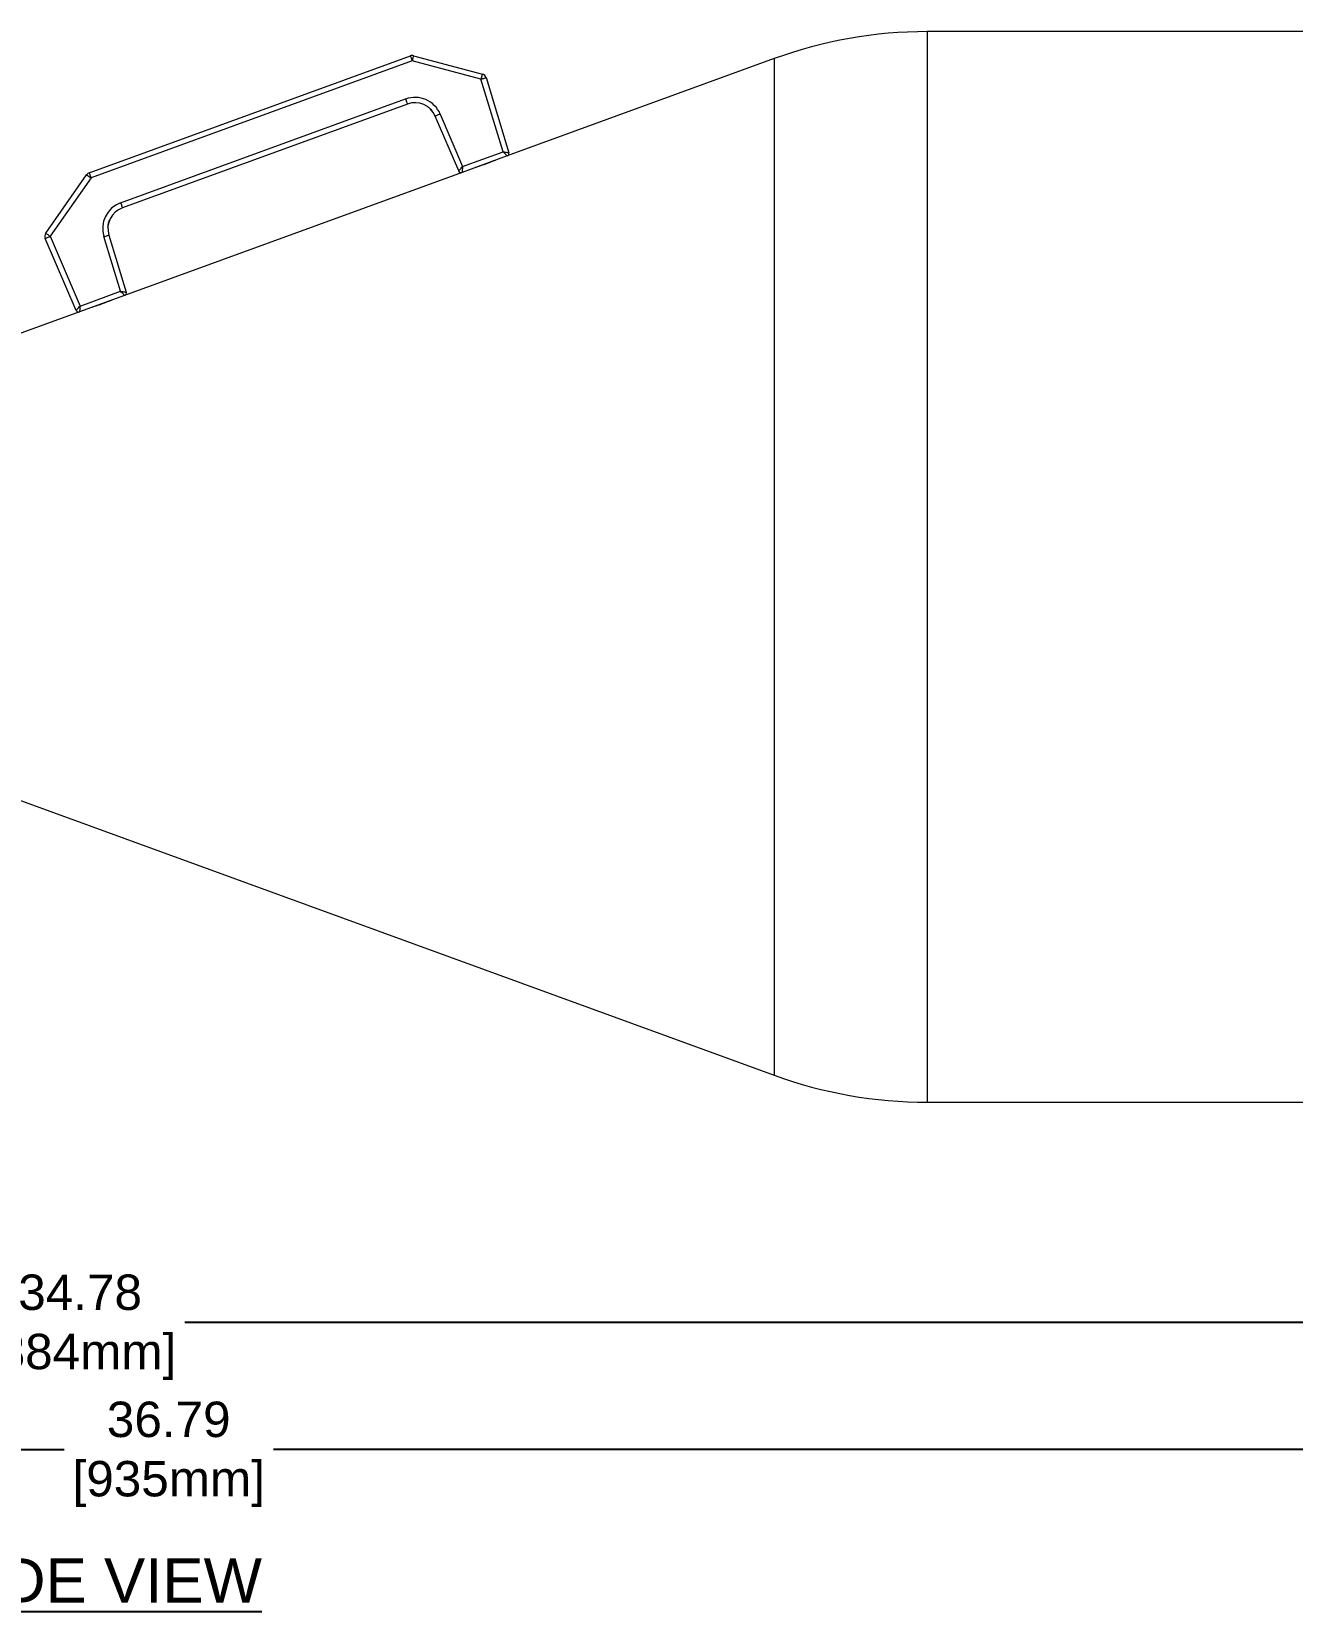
# Model space of a CAD drawing. Header units: inches. Extents: x 1 to 63.1, y 0.7 to 40.3.
# Drawn here: x 21.42 to 35.66, y 0.68 to 18.53 of the extents above; entities that cross this region are included whole.
import ezdxf
from ezdxf.enums import TextEntityAlignment as Align

# ---------------------------------------------------------------- set-up
doc = ezdxf.new("R2010")
doc.units = ezdxf.units.IN
doc.header["$MEASUREMENT"] = 0
doc.linetypes.add('SLD-Solid', pattern=[0])
doc.layers.add('DIM', color=1, linetype='Continuous')
doc.layers.add('OBJECT', color=7, linetype='Continuous')
doc.styles.add('Arial', font='arial.ttf')
doc.dimstyles.new('ANSI & Metric .40 Stacked', dxfattribs={"dimscale": 2.666667, "dimtxt": 0.4, "dimasz": 0.5, "dimexe": 0.4, "dimexo": 0.4, "dimgap": 0.133333, "dimtad": 0, "dimtih": 1, "dimtoh": 1, "dimzin": 4, "dimdsep": 46, "dimtxsty": 'Arial', "dimcen": 0.2, "dimadec": 0, "dimazin": 0, "dimtfac": 0.75, "dimtofl": 0, "dimtmove": 0, "dimatfit": 3, "dimfxl": 1, "dimtolj": 1, "dimtzin": 0, "dimarcsym": 0})

# ---------------------------------------------------------------- blocks, each defined once
blk = doc.blocks.new('*D7')
at = {"layer": 'Defpoints', "color": 0, "transparency": 16777216}
for p in [(4.574, 12.479), (39.357, 5.483), (39.357, 3.943)]:
    blk.add_point(p, dxfattribs=at)
at = {"layer": 'DIM', "color": 0, "lineweight": -2, "transparency": 16777216}
for p, q in [((4.574, 12.079), (4.574, 3.543)), ((39.357, 5.083), (39.357, 3.543)), ((5.074, 3.943), (20.783, 3.943)), ((38.857, 3.943), (23.149, 3.943))]:
    blk.add_line(p, q, dxfattribs=at)
at = {"layer": 'DIM', "color": 0, "transparency": 16777216}
for points in [[(5.074, 4.027), (5.074, 3.86), (4.574, 3.943)], [(38.857, 4.027), (38.857, 3.86), (39.357, 3.943)]]:
    blk.add_solid(points, dxfattribs=at)
at = {"layer": 'DIM', "color": 0, "transparency": 16777216, "char_height": 0.4, "attachment_point": 5, "style": 'Arial'}
for s, insert in [('\\A1;34.78', (21.966, 4.281)), ('\\A1;[884mm]', (21.966, 3.554))]:
    blk.add_mtext(s, dxfattribs=dict(at, insert=insert))
blk = doc.blocks.new('*D8')
at = {"layer": 'Defpoints', "color": 0, "transparency": 16777216}
for p in [(4.574, 12.479), (41.36, 5.483), (41.36, 2.507)]:
    blk.add_point(p, dxfattribs=at)
at = {"layer": 'DIM', "color": 0, "lineweight": -2, "transparency": 16777216}
for p, q in [((4.574, 12.079), (4.574, 2.107)), ((41.36, 5.083), (41.36, 2.107)), ((5.074, 2.507), (21.784, 2.507)), ((40.86, 2.507), (24.15, 2.507))]:
    blk.add_line(p, q, dxfattribs=at)
at = {"layer": 'DIM', "color": 0, "transparency": 16777216}
for points in [[(5.074, 2.59), (5.074, 2.424), (4.574, 2.507)], [(40.86, 2.59), (40.86, 2.424), (41.36, 2.507)]]:
    blk.add_solid(points, dxfattribs=at)
at = {"layer": 'DIM', "color": 0, "transparency": 16777216, "char_height": 0.4, "attachment_point": 5, "style": 'Arial'}
for s, insert in [('\\A1;36.79', (22.967, 2.845)), ('\\A1;[935mm]', (22.967, 2.117))]:
    blk.add_mtext(s, dxfattribs=dict(at, insert=insert))

msp = doc.modelspace()

# ---------------------------------------------------------------- linework, layer by layer
at = {"layer": 'OBJECT', "linetype": 'SLD-Solid', "lineweight": 15}
for p, q in [((37.588, 18.526), (31.536, 18.526)), ((31.536, 18.526), (31.536, 6.43)), ((22.068, 16.93), (25.697, 18.253)), ((25.733, 18.254), (26.511, 18.046)), ((29.808, 18.221), (26.791, 17.121)), ((29.808, 18.221), (29.808, 6.735)), ((25.717, 18.196), (22.089, 16.874)), ((26.495, 17.988), (25.717, 18.196)), ((26.744, 17.168), (26.495, 17.988)), ((26.553, 18.006), (26.81, 17.158)), ((22.424, 16.591), (25.643, 17.765)), ((25.663, 17.708), (22.444, 16.535)), ((26.243, 16.952), (25.979, 17.571)), ((26.034, 17.595), (26.287, 17.001)), ((26.287, 17.001), (26.744, 17.168)), ((26.791, 17.121), (26.281, 16.935)), ((26.451, 16.997), (26.451, 16.997)), ((26.63, 17.062), (26.629, 17.062)), ((21.578, 16.248), (22.04, 16.908)), ((22.089, 16.874), (21.627, 16.214)), ((26.281, 16.935), (22.469, 15.546)), ((21.921, 15.376), (21.572, 16.19)), ((21.627, 16.214), (21.965, 15.426)), ((22.422, 15.592), (22.234, 16.21)), ((22.291, 16.227), (22.488, 15.583)), ((22.469, 15.546), (21.959, 15.36)), ((21.965, 15.426), (22.422, 15.592)), ((21.959, 15.36), (21.267, 15.107)), ((22.121, 15.419), (22.121, 15.418)), ((22.299, 15.483), (22.299, 15.484)), ((21.262, 9.851), (29.808, 6.735)), ((31.536, 6.43), (37.588, 6.43))]:
    msp.add_line(p, q, dxfattribs=at)
at = {"layer": 'OBJECT', "linetype": 'SLD-Solid', "lineweight": 15, "flags": 128}
for points in [[(25.697, 18.253), (25.697, 18.252), (25.698, 18.249), (25.7, 18.243), (25.703, 18.236), (25.706, 18.228), (25.709, 18.218), (25.713, 18.207), (25.717, 18.196)], [(25.733, 18.254), (25.733, 18.253), (25.732, 18.25), (25.73, 18.245), (25.728, 18.237), (25.726, 18.229), (25.723, 18.219), (25.72, 18.208), (25.717, 18.196)], [(26.511, 18.046), (26.511, 18.045), (26.51, 18.042), (26.508, 18.037), (26.506, 18.029), (26.504, 18.021), (26.501, 18.011), (26.498, 18), (26.495, 17.988)], [(26.495, 17.988), (26.507, 17.992), (26.517, 17.995), (26.527, 17.998), (26.536, 18.001), (26.543, 18.003), (26.548, 18.004), (26.552, 18.005), (26.553, 18.006)], [(25.643, 17.765), (25.647, 17.754), (25.65, 17.743), (25.654, 17.733), (25.657, 17.725), (25.66, 17.718), (25.662, 17.713), (25.663, 17.709), (25.663, 17.708)], [(26.034, 17.595), (26.023, 17.59), (26.013, 17.586), (26.003, 17.582), (25.995, 17.578), (25.988, 17.575), (25.983, 17.573), (25.98, 17.572), (25.979, 17.571)], [(26.791, 17.121), (26.79, 17.122), (26.788, 17.124), (26.785, 17.127), (26.78, 17.132), (26.774, 17.138), (26.767, 17.145), (26.76, 17.152), (26.752, 17.16), (26.744, 17.168)], [(26.744, 17.168), (26.755, 17.166), (26.766, 17.164), (26.777, 17.163), (26.786, 17.162), (26.794, 17.16), (26.801, 17.159), (26.806, 17.159), (26.809, 17.158), (26.81, 17.158)], [(26.243, 16.952), (26.244, 16.952), (26.246, 16.955), (26.249, 16.958), (26.253, 16.963), (26.259, 16.969), (26.265, 16.976), (26.272, 16.984), (26.279, 16.993), (26.287, 17.001)], [(26.287, 17.001), (26.286, 16.99), (26.285, 16.979), (26.284, 16.968), (26.283, 16.959), (26.282, 16.951), (26.282, 16.944), (26.281, 16.939), (26.281, 16.936), (26.281, 16.935)], [(22.04, 16.908), (22.041, 16.907), (22.043, 16.905), (22.048, 16.902), (22.054, 16.898), (22.061, 16.893), (22.07, 16.887), (22.079, 16.88), (22.089, 16.874)], [(22.068, 16.93), (22.069, 16.929), (22.07, 16.926), (22.072, 16.921), (22.074, 16.914), (22.077, 16.905), (22.081, 16.895), (22.085, 16.885), (22.089, 16.874)], [(22.424, 16.591), (22.428, 16.58), (22.432, 16.57), (22.435, 16.56), (22.438, 16.551), (22.441, 16.544), (22.443, 16.539), (22.444, 16.536), (22.444, 16.535)], [(21.578, 16.248), (21.579, 16.247), (21.582, 16.246), (21.586, 16.242), (21.592, 16.238), (21.6, 16.233), (21.608, 16.227), (21.618, 16.22), (21.627, 16.214)], [(21.572, 16.19), (21.573, 16.191), (21.576, 16.192), (21.581, 16.194), (21.588, 16.197), (21.597, 16.201), (21.606, 16.205), (21.616, 16.209), (21.627, 16.214)], [(22.234, 16.21), (22.245, 16.213), (22.255, 16.216), (22.265, 16.219), (22.274, 16.222), (22.281, 16.224), (22.287, 16.226), (22.29, 16.227), (22.291, 16.227)], [(22.469, 15.546), (22.468, 15.547), (22.466, 15.549), (22.461, 15.554), (22.455, 15.559), (22.448, 15.566), (22.44, 15.574), (22.431, 15.583), (22.422, 15.592)], [(22.422, 15.592), (22.435, 15.59), (22.447, 15.589), (22.458, 15.587), (22.468, 15.585), (22.477, 15.584), (22.483, 15.583), (22.486, 15.583), (22.488, 15.583)], [(21.921, 15.376), (21.922, 15.377), (21.924, 15.38), (21.928, 15.384), (21.934, 15.391), (21.941, 15.398), (21.948, 15.407), (21.956, 15.416), (21.965, 15.426)], [(21.965, 15.426), (21.964, 15.413), (21.963, 15.4), (21.962, 15.389), (21.961, 15.379), (21.96, 15.371), (21.959, 15.365), (21.959, 15.361), (21.959, 15.36)]]:
    msp.add_lwpolyline(points, dxfattribs=at)
at = {"layer": 'OBJECT', "linetype": 'SLD-Solid', "lineweight": 15}
for centre, radius, start, end in [((31.536, 13.478), 5.048, 90, 110.0295), ((25.717, 18.196), 0.06, 75.0295, 110.0295), ((26.495, 17.988), 0.06, 16.8522, 75.0295), ((25.749, 17.473), 0.31, 23.0808, 110.0295), ((25.749, 17.473), 0.25, 23.0808, 110.0295), ((26.781, 17.149), 0.03, 290.0295, 16.8522), ((22.089, 16.874), 0.06, 110.0295, 145.0295), ((26.27, 16.963), 0.03, 203.0808, 290.0295), ((22.53, 16.3), 0.31, 110.0295, 196.9782), ((22.53, 16.3), 0.25, 110.0295, 196.9782), ((21.627, 16.214), 0.06, 145.0295, 203.2068), ((22.459, 15.574), 0.03, 290.0295, 16.9782), ((21.949, 15.388), 0.03, 203.2068, 290.0295), ((31.536, 11.478), 5.048, 249.9705, 270)]:
    msp.add_arc(centre, radius, start, end, dxfattribs=at)
for points, knots in [([(25.86, 17.697), (25.872, 17.691), (25.896, 17.677), (25.921, 17.655), (25.935, 17.641), (25.94, 17.634), (25.942, 17.633), (25.942, 17.632), (25.942, 17.632)], [0, 0, 0, 0, 0.3130391, 0.6453255, 0.8415361, 0.9092869, 0.9795957, 1, 1, 1, 1]), ([(26.637, 17.065), (26.629, 17.061), (26.612, 17.055), (26.575, 17.041), (26.536, 17.026), (26.496, 17.012), (26.462, 17), (26.437, 16.992), (26.423, 16.987), (26.424, 16.987), (26.424, 16.987)], [0, 0, 0, 0, 0.132741, 0.265482, 0.398207, 0.530893, 0.663584, 0.796315, 0.929058, 1, 1, 1, 1]), ([(26.657, 17.072), (26.657, 17.072), (26.659, 17.073), (26.652, 17.07), (26.641, 17.066), (26.637, 17.065)], [0, 0, 0, 0, 0.086262, 0.647524, 1, 1, 1, 1]), ([(22.28, 16.314), (22.28, 16.315), (22.281, 16.326), (22.285, 16.354), (22.293, 16.383), (22.3, 16.398), (22.301, 16.4)], [0, 0, 0, 0, 0.038713, 0.477291, 0.949852, 1, 1, 1, 1]), ([(22.288, 15.478), (22.278, 15.474), (22.257, 15.466), (22.217, 15.451), (22.177, 15.437), (22.141, 15.424), (22.112, 15.415), (22.095, 15.409), (22.094, 15.409), (22.093, 15.409)], [0, 0, 0, 0, 0.1467862, 0.293576, 0.4402908, 0.5869761, 0.7337516, 0.8805954, 1, 1, 1, 1]), ([(22.327, 15.494), (22.326, 15.493), (22.324, 15.493), (22.309, 15.486), (22.294, 15.481), (22.288, 15.478)], [0, 0, 0, 0, 0.3473288, 0.7472441, 1, 1, 1, 1])]:
    msp.add_open_spline(points, degree=3, knots=knots, dxfattribs=at)

# ---------------------------------------------------------------- texts
at = {"layer": 'DIM', "style": 'Arial'}
msp.add_text('%%USIDE VIEW', height=0.5, dxfattribs=at).set_placement((22.216, 0.778), align=Align.CENTER)

# ---------------------------------------------------------------- dimensions: what is measured, and where the dimension line sits
at = {"layer": 'DIM'}
for base, p2, picture, middle in [((39.357, 3.943), (39.357, 5.483), '*D7', (21.966, 3.943)), ((41.36, 2.507), (41.36, 5.483), '*D8', (22.967, 2.507))]:
    dim = msp.add_linear_dim(base=base, p1=(4.574, 12.479), p2=p2, dimstyle='ANSI & Metric .40 Stacked', override={"dimpost": '\\X'}, dxfattribs=at)
    dim.commit()
    dim.dimension.update_dxf_attribs({"geometry": picture, "text_midpoint": middle})

doc.saveas('drawing.dxf')
